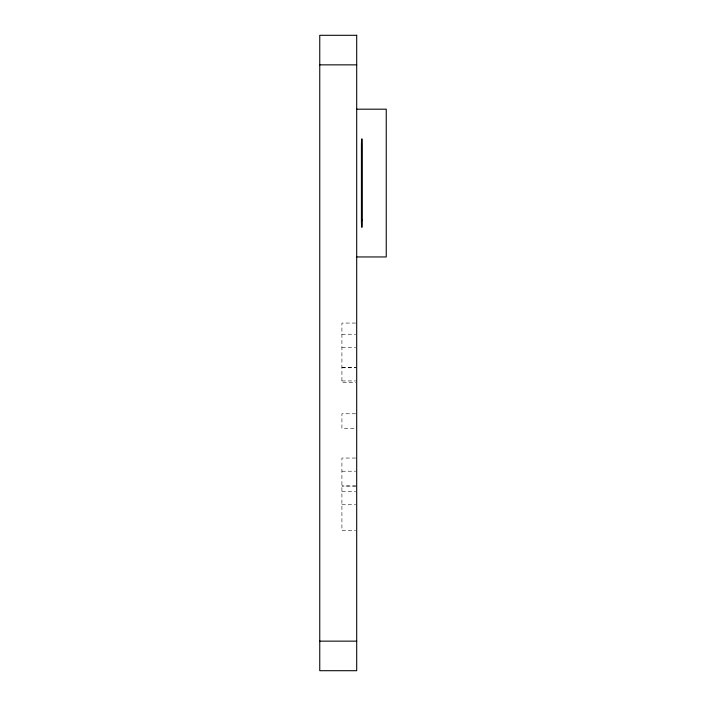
<?xml version="1.0" encoding="UTF-8"?>
<svg xmlns="http://www.w3.org/2000/svg" width="706" height="706" viewBox="0 0 706 706"><rect width="100%" height="100%" fill="white"/><g stroke="black" fill="none" stroke-linecap="round" stroke-linejoin="round"><path stroke-width="0.53" stroke-dasharray="3.53 2.65" d="M355.639 323.066L341.916 323.066L341.916 382.555L355.639 382.555M341.916 334.238L355.639 334.238M341.916 347.396L355.639 347.396M341.916 367.685L355.639 367.685M341.916 367.773L356.698 367.773M341.916 380.94L355.639 380.94M355.639 413.778L341.916 413.778L341.916 428.56L355.639 428.56M355.639 458.044L341.916 458.044L341.916 530.7L355.639 530.7M341.916 471.211L355.639 471.211M355.639 485.993L341.916 485.993L356.698 486.081M341.916 491.588L355.639 491.588M341.916 504.755L355.639 504.755"/><path stroke-width="1.06" d="M319.756 64.855L356.698 64.855M356.698 109.183L386.244 109.183L386.244 256.949L356.698 256.949M319.756 641.145L356.698 641.145M356.698 35.3L319.756 35.3L319.756 670.7L356.698 670.7L356.698 35.3M362.31 220.007L362.31 146.124A7.387 0.45 -90 0 0 361.86 138.738A7.387 0.45 -90 0 0 361.419 146.124L361.419 220.007A7.387 0.45 -90 0 0 361.86 227.394A7.387 0.45 -90 0 0 362.31 220.007"/></g></svg>
